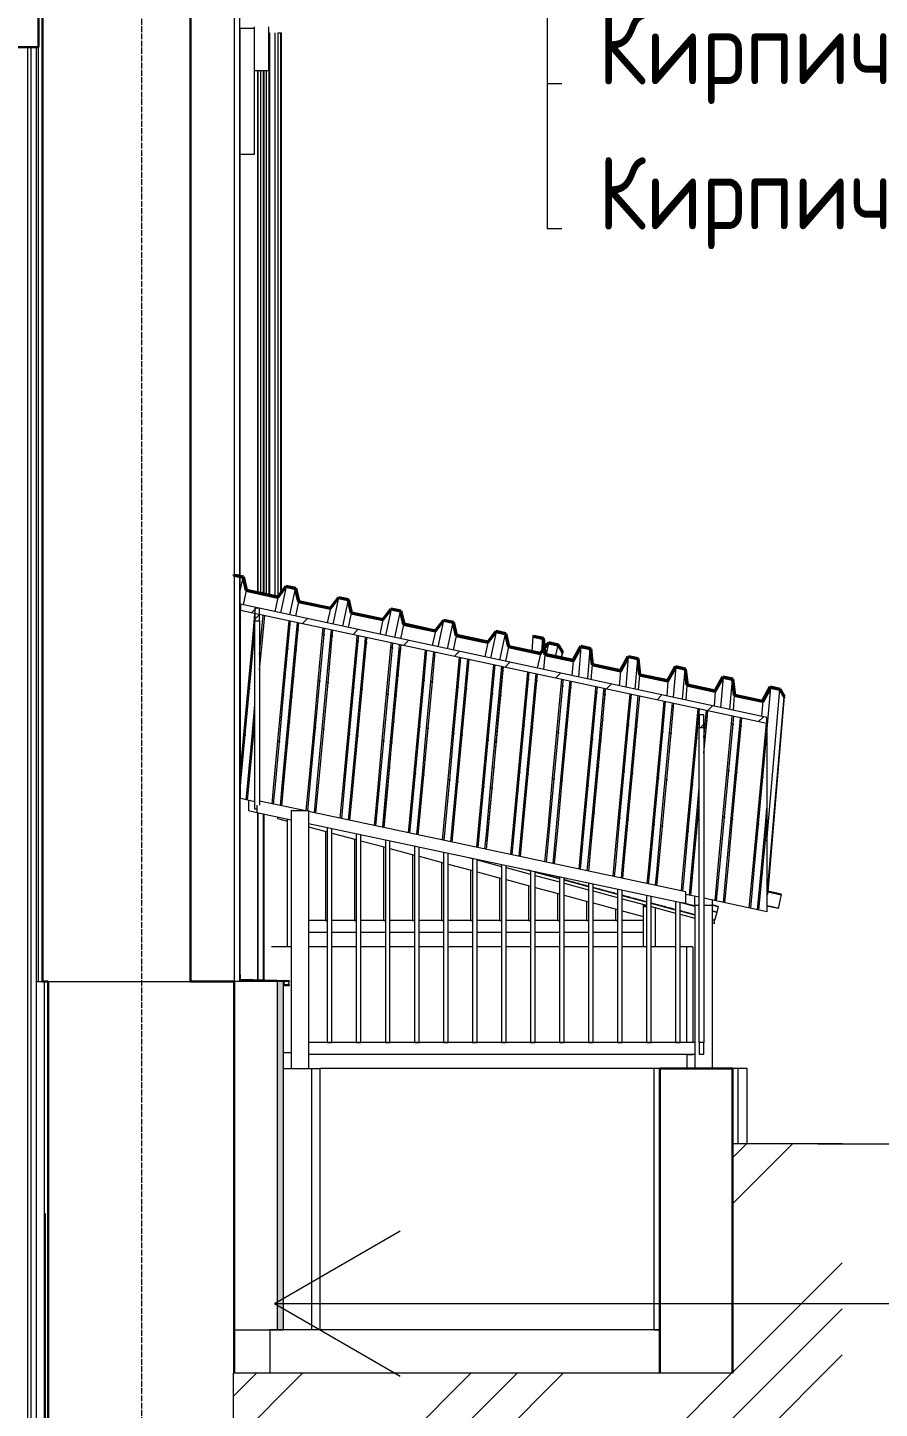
# Model space of a CAD drawing. Header units: millimetres. Extents: x -3929 to 624051, y 52832 to 514950.
# Drawn here: x 526383 to 529317, y 111275 to 116033 of the extents above; entities that cross this region are included whole.
import ezdxf

# ---------------------------------------------------------------- set-up
doc = ezdxf.new("R2010")
doc.units = ezdxf.units.MM
doc.linetypes.add('ADSK_Линия сетки', pattern=[25, 20, -2.5, 0, -2.5])
doc.linetypes.add('ADSK_Невидимые', pattern=[5, 3, -2])
for name, color, linetype, lineweight in [('Аннотация', 7, 'Continuous', 18), ('Каркас', 7, 'Continuous', 18), ('Крыша', 7, 'Continuous', 9), ('Лестницы', 7, 'Continuous', 9), ('Обобщенные модели', 7, 'Continuous', 18), ('Ограждение', 7, 'Continuous', 9), ('Оси', 253, 'Continuous', 9), ('Отметки', 7, 'Continuous', 9), ('Перекрытие', 7, 'Continuous', 18), ('Перекрытие штриховка', 7, 'Continuous', 18), ('Стены внутренние', 7, 'Continuous', 18), ('Стены наружные', 7, 'Continuous', 18), ('Стены несущие', 7, 'Continuous', 30), ('Стены отделка', 7, 'Continuous', 30), ('Стены штриховка', 7, 'Continuous', 9), ('Узлы', 7, 'Continuous', 18), ('ШТРИХОВКА', 252, 'Continuous', 15)]:
    doc.layers.add(name, color=color, linetype=linetype, lineweight=lineweight)
doc.layers.add('Линии', color=7, linetype='Continuous', lineweight=9, true_color=0x00a600)
doc.styles.add('GOST Common_2', font='GOST_Common.ttf', dxfattribs={"width": 0.9, "height": 250})
pattern_1 = [(45, (9086.9, 8300), (-106.066, 106.066), [])]

# ---------------------------------------------------------------- blocks, each defined once
blk = doc.blocks.new('Ограждение 3 - Ограждение 1-1794801-Разрез 2-2')
at = {"layer": 'Ограждение'}
h = blk.add_hatch(dxfattribs=at)
h.set_pattern_fill('FP_3', color=256, style=0, pattern_type=2)
h.set_pattern_definition(pattern_1)
h.paths.add_polyline_path([(43451.2, 1242.8), (43451.2, 1265.8), (43435.2, 1269.2), (43435.2, 1242.8), (43445.1, 1242.8)])
h.paths.add_polyline_path([(43451.2, 1285.8), (43451.2, 1286.6), (43447.4, 1286.6)])
h = blk.add_hatch(dxfattribs=at)
h.set_pattern_fill('FP_3', color=256, style=0, pattern_type=2)
h.set_pattern_definition(pattern_1)
h.paths.add_polyline_path([(44966, 874.9), (44982, 874.9), (44982, 918.6), (44966, 918.6), (44966, 886.4)])
at = {"layer": 'Ограждение', "true_color": 0x787878}
h = blk.add_hatch(dxfattribs=at)
h.set_pattern_fill('FP_13', color=8, style=0, pattern_type=2)
h.set_pattern_definition([(0, (44935.97, -300), (0, 500), []), (90, (44935.97, -300), (-500, 3e-14), [])])
h.paths.add_polyline_path([(44982, 263.4), (45010.4, 264.3), (45010.4, 280.8), (44982, 286.9), (44982, 270.3)])
h.paths.add_polyline_path([(44950.4, 263.4), (44966, 263.4), (44966, 290.3), (44950.4, 293.7), (44950.4, 278.8)])
at = {"layer": 'Ограждение', "lineweight": 18}
for p, q in [((43451.2, 1286.6), (43435.2, 1286.6)), ((43435.2, 1286.6), (43435.2, 1242.8)), ((43451.2, 1242.8), (43451.2, 1286.6)), ((43435.2, 1242.8), (43451.2, 1242.8)), ((44982, 918.6), (44966, 918.6)), ((44966, 918.6), (44966, 874.9)), ((44982, 874.9), (44982, 918.6)), ((44966, 874.9), (44982, 874.9)), ((44982, -210), (44966, -210)), ((44966, -210), (44966, -250)), ((44982, -250), (44982, -210)), ((44966, -250), (44982, -250))]:
    blk.add_line(p, q, dxfattribs=at)
at = {"layer": 'Ограждение'}
for p, q in [((43435.2, 594.3), (43435.2, 1242.8)), ((43451.2, 1242.8), (43451.2, 607.3)), ((44966, 871.4), (44966, 874.9)), ((44966, -210), (44966, 871.4)), ((44982, 874.9), (44982, 871.4)), ((44982, 871.4), (44982, -210)), ((43412.5, 624.3), (43412.5, 588.9)), ((43604.9, 588.9), (43451.2, 621.5)), ((43412.5, 588.9), (43441.7, 582.6)), ((43441.7, 594.3), (43435.2, 594.3)), ((43441.7, 607.3), (43441.7, 582.6)), ((43441.7, 582.6), (43559.6, 557.6)), ((43559.6, 588.9), (43619.6, 588.9)), ((43559.6, 588.9), (43559.6, -300)), ((43619.6, 588.9), (43619.6, -300)), ((44919.6, 309.4), (43619.6, 585.7)), ((43619.6, 544.8), (44919.6, 268.5)), ((43684.4, 531.1), (43684.4, -210)), ((43700.4, -210), (43700.4, 527.7)), ((43784.4, 509.8), (43784.4, -210)), ((43800.4, -210), (43800.4, 506.4)), ((43884.4, 488.5), (43884.4, -210)), ((43900.4, -210), (43900.4, 485.1)), ((43984.4, 467.3), (43984.4, -210)), ((44000.4, -210), (44000.4, 463.9)), ((44084.4, 446), (44084.4, -210)), ((44100.4, -210), (44100.4, 442.6)), ((44184.4, 424.8), (44184.4, -210)), ((44200.4, -210), (44200.4, 421.4)), ((44284.4, 403.5), (44284.4, -210)), ((44300.4, -210), (44300.4, 400.1)), ((44384.4, 382.3), (44384.4, -210)), ((44400.4, -210), (44400.4, 378.9)), ((44484.4, 361), (44484.4, -210)), ((44500.4, -210), (44500.4, 357.6)), ((44584.4, 339.8), (44584.4, -210)), ((44600.4, -210), (44600.4, 336.4)), ((44684.4, 318.5), (44684.4, -210)), ((44700.4, -210), (44700.4, 315.1)), ((44784.4, 297.2), (44784.4, -210)), ((44800.4, -210), (44800.4, 293.8)), ((44919.6, 268.5), (44919.6, 309.4)), ((44950.4, 263.4), (44950.4, 293.7)), ((44884.4, 276), (44884.4, -210)), ((44900.4, -210), (44900.4, 272.6)), ((44919.6, 268.5), (44950.4, 262)), ((44950.4, 263.4), (44966, 263.4)), ((44950.4, 263.4), (44950.4, -300)), ((44982, 263.4), (45010.4, 263.4)), ((45010.4, 280.8), (45010.4, 263.4)), ((45010.4, 263.4), (45010.4, -300)), ((44950.4, -210), (43619.6, -210)), ((43684.4, -210), (43700.4, -210)), ((43784.4, -210), (43800.4, -210)), ((43884.4, -210), (43900.4, -210)), ((43984.4, -210), (44000.4, -210)), ((44084.4, -210), (44100.4, -210)), ((44184.4, -210), (44200.4, -210)), ((44284.4, -210), (44300.4, -210)), ((44384.4, -210), (44400.4, -210)), ((44484.4, -210), (44500.4, -210)), ((44584.4, -210), (44600.4, -210)), ((44684.4, -210), (44700.4, -210)), ((44784.4, -210), (44800.4, -210)), ((44884.4, -210), (44900.4, -210)), ((43619.6, -250), (44950.4, -250))]:
    blk.add_line(p, q, dxfattribs=at)
blk = doc.blocks.new('Roof Cladding - 833x50mm-3052827-Разрез 2-2')
at = {"layer": 'Обобщенные модели', "linetype": 'ADSK_Невидимые'}
for p, q in [((44384.4, 381.8), (44376.2, 384)), ((44484.4, 355), (44400.3, 377.5)), ((44584.4, 328.2), (44500.2, 350.8)), ((44684.4, 301.4), (44600.4, 323.9)), ((44784.4, 274.6), (44700.4, 297.1)), ((44884.4, 247.8), (44800.4, 270.3)), ((44950.4, 230.2), (44900.4, 243.6)), ((45031, 257.2), (45010.4, 262.7)), ((45018.9, 211.8), (45010.4, 214.1))]:
    blk.add_line(p, q, dxfattribs=at)
at = {"layer": 'Обобщенные модели'}
for p, q in [((44950.4, 258.6), (44900.3, 272)), ((44950.4, 259.7), (44908.8, 270.8)), ((45031.4, 258.6), (45010.4, 264.3)), ((45026.2, 239.3), (45010.4, 243.6)), ((45026, 238.3), (45010.4, 242.5)), ((45026, 238.3), (45018.5, 210.4)), ((45026.2, 239.3), (45026, 238.3)), ((45031.4, 258.6), (45026.2, 239.3))]:
    blk.add_line(p, q, dxfattribs=at)
blk = doc.blocks.new('Ограждение 4 - Ограждение 1-1976622-Разрез 2-2')
at = {"layer": 'Ограждение'}
for p, q in [((43512.8, 567.5), (43512.8, 562)), ((43512.8, 562), (43547.8, 552.7)), ((43547.8, 120), (43547.8, 560.1)), ((43619.6, 533.4), (43684.4, 516.1)), ((43677.8, 517.8), (43677.8, 210)), ((43700.4, 511.8), (43784.4, 489.3)), ((43777.8, 491), (43777.8, 210)), ((43800.4, 485), (43884.4, 462.5)), ((43877.8, 464.2), (43877.8, 210)), ((43900.4, 458.2), (43984.4, 435.7)), ((43977.8, 437.4), (43977.8, 210)), ((44000.4, 431.4), (44084.4, 408.9)), ((44077.8, 410.7), (44077.8, 210)), ((44100.4, 404.6), (44184.4, 382.1)), ((44177.8, 383.9), (44177.8, 210)), ((44200.4, 377.8), (44284.4, 355.3)), ((44277.8, 357.1), (44277.8, 210)), ((44300.4, 351), (44384.4, 328.5)), ((44377.8, 330.3), (44377.8, 210)), ((44400.4, 324.2), (44484.4, 301.7)), ((44477.8, 303.5), (44477.8, 210)), ((44500.4, 297.4), (44584.4, 274.9)), ((44577.8, 276.7), (44577.8, 210)), ((44600.4, 270.6), (44684.4, 248.1)), ((44677.8, 249.9), (44677.8, 210)), ((44700.4, 243.8), (44774.1, 224.1)), ((44774.1, 258.6), (44774.1, 265.5)), ((44774.1, 263.5), (44781.5, 263.5)), ((44774.1, 258.6), (44784.4, 258.6)), ((44774.1, 120), (44774.1, 258.6)), ((44814.1, 254.8), (44814.1, 120)), ((44814.5, 254.7), (44814.5, 227.5)), ((43684.4, 210), (43619.6, 210)), ((43677.8, 210), (43684.4, 210)), ((43784.4, 210), (43700.4, 210)), ((43777.8, 210), (43784.4, 210)), ((43884.4, 210), (43800.4, 210)), ((43877.8, 210), (43884.4, 210)), ((43984.4, 210), (43900.4, 210)), ((43977.8, 210), (43984.4, 210)), ((44084.4, 210), (44000.4, 210)), ((44077.8, 210), (44084.4, 210)), ((44184.4, 210), (44100.4, 210)), ((44177.8, 210), (44184.4, 210)), ((44284.4, 210), (44200.4, 210)), ((44277.8, 210), (44284.4, 210)), ((44384.4, 210), (44300.4, 210)), ((44377.8, 210), (44384.4, 210)), ((44484.4, 210), (44400.4, 210)), ((44477.8, 210), (44484.4, 210)), ((44584.4, 210), (44500.4, 210)), ((44577.8, 210), (44584.4, 210)), ((44684.4, 210), (44600.4, 210)), ((44677.8, 210), (44684.4, 210)), ((44774.1, 210), (44700.4, 210)), ((44814.5, 210), (44814.5, 170)), ((43619.6, 170), (43684.4, 170)), ((43700.4, 170), (43784.4, 170)), ((43800.4, 170), (43884.4, 170)), ((43900.4, 170), (43984.4, 170)), ((44000.4, 170), (44084.4, 170)), ((44100.4, 170), (44184.4, 170)), ((44200.4, 170), (44284.4, 170)), ((44300.4, 170), (44384.4, 170)), ((44400.4, 170), (44484.4, 170)), ((44500.4, 170), (44584.4, 170)), ((44600.4, 170), (44684.4, 170)), ((44700.4, 170), (44774.1, 170))]:
    blk.add_line(p, q, dxfattribs=at)
blk = doc.blocks.new('Roof Cladding - 833x50mm-3052800-Разрез 2-2')
at = {"layer": 'Обобщенные модели'}
for p, q in [((43384, 667.4), (43385, 672)), ((45201.5, 310.8), (45199, 311.3)), ((45199, 309.8), (45248.2, 299.3)), ((45248.5, 300.8), (45201.6, 310.8)), ((45248.2, 299.3), (45238.2, 251.9)), ((45248.5, 300.8), (45248.2, 299.3)), ((45238.2, 251.9), (45199, 260.2))]:
    blk.add_line(p, q, dxfattribs=at)
at = {"layer": 'Обобщенные модели', "linetype": 'ADSK_Невидимые'}
for p, q in [((45199, 309.8), (45248.2, 299.3)), ((45199, 261.8), (45238.5, 253.4))]:
    blk.add_line(p, q, dxfattribs=at)
blk = doc.blocks.new('Roof Cladding - 1110x40mm-4570435-Разрез 2-2')
at = {"layer": 'Обобщенные модели', "lineweight": 9}
h = blk.add_hatch(dxfattribs=at)
h.set_pattern_fill('FP_3', color=256, style=0, pattern_type=2)
h.set_pattern_definition(pattern_1)
h.paths.add_polyline_path([(44418.5, 1129.5), (44446.9, 1166.4), (44479.6, 1159.4), (44494.2, 1134.4), (44495.5, 1135.3), (44479.6, 1161), (44446.3, 1168.2), (44417.9, 1131.3), (44310.4, 1154.4), (44298.4, 1200), (44265.4, 1207.1), (44237.1, 1170.2), (44129.5, 1193.3), (44117.6, 1238.9), (44084.6, 1245.9), (44056.2, 1209.1), (43948.7, 1232.2), (43936.7, 1277.7), (43903.7, 1284.8), (43875.3, 1248), (43767.8, 1271.1), (43755.8, 1316.6), (43722.8, 1323.7), (43694.5, 1286.9), (43586.9, 1310), (43575, 1355.5), (43542, 1362.6), (43513.6, 1325.7), (43406.1, 1348.9), (43394.1, 1394.4), (43384, 1395.4), (43384, 1394.9), (43394.1, 1392.7), (43404.8, 1347.5), (43514.1, 1324), (43542.5, 1360.8), (43575, 1353.6), (43585.7, 1308.6), (43695, 1285.1), (43723.4, 1321.9), (43755.8, 1315), (43766.6, 1269.7), (43875.9, 1246.2), (43904.3, 1283), (43936.7, 1276.1), (43947.4, 1230.8), (44056.7, 1207.3), (44085.1, 1244.2), (44117.6, 1237.2), (44128.3, 1191.9), (44237.6, 1168.4), (44266, 1205.3), (44298.4, 1198.3), (44309.2, 1153), (44391.7, 1135.3)])
at = {"layer": 'Обобщенные модели', "lineweight": 40}
for p, q in [((43361.1, 1401.5), (43360.8, 1399.9)), ((43360.8, 1399.9), (43394.1, 1392.7)), ((43395.3, 1394.1), (43361.1, 1401.5)), ((43394.1, 1392.7), (43404.8, 1347.5)), ((43406.1, 1348.9), (43395.3, 1394.1)), ((43404.8, 1347.5), (43514.1, 1324)), ((43513.6, 1325.7), (43406.1, 1348.9)), ((43542, 1362.6), (43513.6, 1325.7)), ((43514.1, 1324), (43542.5, 1360.8)), ((43576.2, 1355.2), (43542, 1362.6)), ((43542.5, 1360.8), (43575, 1353.8)), ((43575, 1353.8), (43585.7, 1308.6)), ((43586.9, 1310), (43576.2, 1355.2)), ((43585.7, 1308.6), (43695, 1285.1)), ((43694.5, 1286.9), (43586.9, 1310)), ((43722.8, 1323.7), (43694.5, 1286.9)), ((43695, 1285.1), (43723.4, 1321.9)), ((43757.1, 1316.4), (43722.8, 1323.7)), ((43723.4, 1321.9), (43755.8, 1315)), ((43755.8, 1315), (43766.6, 1269.7)), ((43767.8, 1271.1), (43757.1, 1316.4)), ((43766.6, 1269.7), (43875.9, 1246.2)), ((43875.3, 1248), (43767.8, 1271.1)), ((43903.7, 1284.8), (43875.3, 1248)), ((43875.9, 1246.2), (43904.3, 1283)), ((43937.9, 1277.5), (43903.7, 1284.8)), ((43904.3, 1283), (43936.7, 1276.1)), ((43936.7, 1276.1), (43947.4, 1230.8)), ((43948.7, 1232.2), (43937.9, 1277.5)), ((44084.6, 1245.9), (44056.2, 1209.1)), ((44056.7, 1207.3), (44085.1, 1244.2)), ((44118.8, 1238.6), (44084.6, 1245.9)), ((44085.1, 1244.2), (44117.6, 1237.2)), ((44129.5, 1193.3), (44118.8, 1238.6)), ((43947.4, 1230.8), (44056.7, 1207.3)), ((44056.2, 1209.1), (43948.7, 1232.2)), ((44117.6, 1237.2), (44128.3, 1191.9)), ((44128.3, 1191.9), (44237.6, 1168.4)), ((44237.1, 1170.2), (44129.5, 1193.3)), ((44265.4, 1207.1), (44237.1, 1170.2)), ((44237.6, 1168.4), (44266, 1205.3)), ((44299.7, 1199.7), (44265.4, 1207.1)), ((44266, 1205.3), (44298.4, 1198.3)), ((44298.4, 1198.3), (44309.2, 1153)), ((44310.4, 1154.4), (44299.7, 1199.7)), ((44309.2, 1153), (44418.5, 1129.5)), ((44417.9, 1131.3), (44310.4, 1154.4)), ((44446.3, 1168.2), (44417.9, 1131.3)), ((44418.5, 1129.5), (44446.9, 1166.4)), ((44480.5, 1160.8), (44446.3, 1168.2)), ((44446.9, 1166.4), (44479.6, 1159.4)), ((44479.6, 1159.4), (44494.2, 1134.4)), ((44495.5, 1135.3), (44480.5, 1160.8)), ((44494.2, 1134.4), (44495.5, 1135.3))]:
    blk.add_line(p, q, dxfattribs=at)
at = {"layer": 'Обобщенные модели'}
for p, q in [((43384, 1345.9), (43394.1, 1392.7)), ((43404.8, 1347.5), (43394.2, 1298)), ((43542.5, 1360.8), (43523.1, 1270.3)), ((43555.5, 1263.3), (43575, 1353.8)), ((43514.1, 1324), (43503.5, 1274.5)), ((43585.7, 1308.6), (43575.1, 1259.1)), ((43695, 1285.1), (43684.4, 1235.6)), ((43723.4, 1321.9), (43703.9, 1231.4)), ((43755.8, 1315), (43736.4, 1224.4)), ((43385, 1255.3), (43384, 1250.7)), ((43766.6, 1269.7), (43755.9, 1220.2)), ((43875.9, 1246.2), (43865.2, 1196.7)), ((43904.3, 1283), (43884.8, 1192.5)), ((43917.2, 1185.6), (43936.7, 1276.1)), ((44085.1, 1244.2), (44065.7, 1153.6)), ((43947.4, 1230.8), (43936.8, 1181.4)), ((44056.7, 1207.3), (44046.1, 1157.8)), ((44098.1, 1146.7), (44117.6, 1237.2)), ((44128.3, 1191.9), (44117.7, 1142.5)), ((44266, 1205.3), (44246.5, 1114.8)), ((44279, 1107.8), (44298.4, 1198.3)), ((44237.6, 1168.4), (44227, 1119)), ((44309.2, 1153), (44298.5, 1103.6)), ((44446.9, 1166.4), (44438.4, 1126.9)), ((44471.1, 1119.9), (44479.6, 1159.4)), ((44418.5, 1129.5), (44407.8, 1080.1)), ((44490.2, 1115.8), (44494.2, 1134.4)), ((44491.3, 1115.6), (44495.5, 1135.3)), ((43385, 723.3), (43384, 718.7))]:
    blk.add_line(p, q, dxfattribs=at)
blk = doc.blocks.new('Roof Cladding - 833x50mm-4569083-Разрез 2-2')
at = {"layer": 'Обобщенные модели', "lineweight": 9}
h = blk.add_hatch(dxfattribs=at)
h.set_pattern_fill('FP_3', color=256, style=0, pattern_type=2)
h.set_pattern_definition(pattern_1)
h.paths.add_polyline_path([(45184.4, 964.9), (45211.1, 1013.2), (45243.7, 1006.2), (45258.8, 981.2), (45260, 982.1), (45243.7, 1007.9), (45210.3, 1015.1), (45183.6, 966.7), (45088, 987.3), (45081.4, 1042.8), (45047.2, 1050.2), (45020.4, 1001.8), (44924.8, 1022.3), (44918.2, 1077.9), (44884, 1085.2), (44857.3, 1036.9), (44761.6, 1057.4), (44755, 1113), (44720.8, 1120.3), (44694.1, 1072), (44598.4, 1092.5), (44591.9, 1148), (44557.6, 1155.4), (44530.8, 1107), (44435.2, 1127.6), (44432.3, 1147.5), (44431.5, 1146.4), (44433.9, 1126.2), (44531.6, 1105.2), (44558.3, 1153.6), (44590.5, 1146.7), (44597.1, 1091.1), (44694.8, 1070.1), (44721.5, 1118.5), (44753.7, 1111.6), (44760.3, 1056), (44858, 1035), (44884.7, 1083.4), (44916.9, 1076.5), (44923.4, 1021), (45021.3, 1000.1), (45047.9, 1048.3), (45080.1, 1041.4), (45086.6, 985.9), (45177.9, 966.3)])
h.paths.add_polyline_path([(44431.2, 1148.6), (44432.6, 1150.3), (44428.7, 1183.1), (44394.4, 1190.5), (44394.4, 1188.8), (44427.3, 1181.7), (44430, 1159.4)])
at = {"layer": 'Обобщенные модели', "lineweight": 40}
for p, q in [((44394.4, 1190.5), (44394.1, 1188.9)), ((44428.7, 1183.1), (44394.4, 1190.5)), ((44394.1, 1188.9), (44427.3, 1181.7)), ((44427.3, 1181.7), (44433.9, 1126.2)), ((44435.2, 1127.6), (44428.7, 1183.1)), ((44557.6, 1155.4), (44530.9, 1107)), ((44531.6, 1105.2), (44558.3, 1153.6)), ((44591.9, 1148), (44557.6, 1155.4)), ((44558.3, 1153.6), (44590.5, 1146.7)), ((44590.5, 1146.7), (44597.1, 1091.1)), ((44598.4, 1092.5), (44591.9, 1148)), ((44433.9, 1126.2), (44531.6, 1105.2)), ((44530.9, 1107), (44435.2, 1127.6)), ((44720.8, 1120.3), (44694.1, 1072)), ((44694.8, 1070.1), (44721.5, 1118.5)), ((44755, 1113), (44720.8, 1120.3)), ((44721.5, 1118.5), (44753.7, 1111.6)), ((44753.7, 1111.6), (44760.3, 1056)), ((44761.6, 1057.4), (44755, 1113)), ((44597.1, 1091.1), (44694.8, 1070.1)), ((44694.1, 1072), (44598.4, 1092.5)), ((44760.3, 1056), (44858, 1035)), ((44857.3, 1036.9), (44761.6, 1057.4)), ((44884, 1085.2), (44857.3, 1036.9)), ((44858, 1035), (44884.7, 1083.4)), ((44918.2, 1077.9), (44884, 1085.2)), ((44884.7, 1083.4), (44916.9, 1076.5)), ((44916.9, 1076.5), (44923.4, 1021)), ((44924.8, 1022.3), (44918.2, 1077.9)), ((45047.2, 1050.2), (45020.4, 1001.8)), ((45021.2, 1000), (45047.9, 1048.3)), ((45081.4, 1042.8), (45047.2, 1050.2)), ((45047.9, 1048.3), (45080.1, 1041.4)), ((44923.4, 1021), (45021.2, 1000)), ((45020.4, 1001.8), (44924.8, 1022.3)), ((45080.1, 1041.4), (45086.6, 985.9)), ((45088, 987.3), (45081.4, 1042.8)), ((45210.3, 1015.1), (45183.6, 966.7)), ((45184.4, 964.9), (45211.1, 1013.2)), ((45244.6, 1007.7), (45210.3, 1015.1)), ((45211.1, 1013.2), (45243.7, 1006.2)), ((45243.7, 1006.2), (45258.8, 981.2)), ((45260, 982.1), (45244.6, 1007.7)), ((45086.6, 985.9), (45184.4, 964.9)), ((45183.6, 966.7), (45088, 987.3)), ((45258.8, 981.2), (45260, 982.1))]:
    blk.add_line(p, q, dxfattribs=at)
at = {"layer": 'Обобщенные модели'}
for p, q in [((44389.7, 1137.4), (44394.1, 1188.9)), ((44423.6, 1138.7), (44427.3, 1181.7)), ((44558.3, 1153.6), (44549.4, 1049.6)), ((44581.6, 1042.7), (44590.5, 1146.7)), ((44433.9, 1126.2), (44429.6, 1075.4)), ((44531.6, 1105.2), (44527.3, 1054.4)), ((44721.5, 1118.5), (44712.6, 1014.6)), ((44744.8, 1007.6), (44753.7, 1111.6)), ((44597.1, 1091.1), (44592.7, 1040.3)), ((44694.8, 1070.1), (44690.5, 1019.3)), ((44760.3, 1056), (44755.9, 1005.2)), ((44884.7, 1083.4), (44875.8, 979.5)), ((44908, 972.6), (44916.9, 1076.5)), ((45047.9, 1048.3), (45039, 944.4)), ((44858, 1035), (44853.6, 984.2)), ((44923.4, 1021), (44919.1, 970.2)), ((45021.2, 1000), (45016.8, 949.2)), ((45071.2, 937.5), (45080.1, 1041.4)), ((45211.1, 1013.2), (45199, 872.2)), ((45199, 483.3), (45243.7, 1006.2)), ((45086.6, 985.9), (45082.3, 935.1)), ((45184.4, 964.9), (45180, 914.1)), ((45201.5, 310.9), (45258.8, 981.2)), ((45202.7, 310.6), (45260, 982.1)), ((45200.6, 299.8), (45199, 302)), ((45200.6, 299.8), (45201.4, 309.3)), ((45201.8, 300.6), (45200.6, 299.8)), ((45201.8, 300.6), (45202.6, 309.1))]:
    blk.add_line(p, q, dxfattribs=at)
blk = doc.blocks.new('Ограждение - Ограждение-4673591-Разрез 2-2')
at = {"layer": 'Ограждение', "lineweight": 18}
for p, q in [((43385, 23.1), (43384, 23.1)), ((43384, 23.1), (43384, 6)), ((43384, 6), (43553.4, 1.6)), ((43385, 6.9), (43385, 23.1)), ((43554.7, 2.5), (43385, 6.9)), ((43553.4, 1.6), (43549.2, -10.6)), ((43550.4, -9.9), (43554.7, 2.5)), ((43549.2, -10.6), (43553.4, -12)), ((43554.7, -11.4), (43550.4, -9.9)), ((43551.2, -12.4), (43550.9, -13.3)), ((43550.9, -13.3), (43553.7, -14.3)), ((43553.1, -13), (43551.2, -12.4)), ((43553.4, -12), (43553.1, -13)), ((43553.7, -14.3), (43554.7, -11.4))]:
    blk.add_line(p, q, dxfattribs=at)
at = {"layer": 'Ограждение'}
for p, q in [((43384, 5.6), (43537.4, 1.6)), ((43384, 1.6), (43537.4, 1.6)), ((43537.4, 1.6), (43533.2, -10.6)), ((43537.4, 1.6), (43553.4, 1.6)), ((43533, -12), (43537.5, -12)), ((43533, -12.4), (43535.2, -12.4)), ((43533, -13.3), (43534.9, -13.3)), ((43537.8, -14.3), (43533, -14.3)), ((43533.2, -10.6), (43549.2, -10.6)), ((43533.2, -10.6), (43537.5, -12)), ((43535.2, -12.4), (43534.9, -13.3)), ((43534.9, -13.3), (43550.9, -13.3)), ((43534.9, -13.3), (43537.8, -14.3)), ((43535.2, -12.4), (43551.2, -12.4)), ((43537.5, -12), (43553.4, -12)), ((43553.7, -14.3), (43537.8, -14.3)), ((43551, -13), (43553.1, -13)), ((43551.6, -11.4), (43554.7, -11.4))]:
    blk.add_line(p, q, dxfattribs=at)
blk = doc.blocks.new('ADSK_Обозначение_ФлажокПирогаКонструкции - Разрез Фасад-2562661-Разрез 2-2')
at = {"layer": 'Аннотация', "lineweight": 20}
for p, q in [((44441.7, 3594.6), (44441.7, 3094.6)), ((44441.7, 3094.6), (44441.7, 2594.6)), ((44441.7, 3094.6), (52941.7, 3094.6)), ((44441.7, 2594.6), (52941.7, 2594.6))]:
    blk.add_line(p, q, dxfattribs=at)
blk = doc.blocks.new('ADSK_Обозначение_ФлажокПирогаКонструкции - Разрез Цоколь-2670560-Разрез 2-2')
at = {"layer": 'Аннотация', "lineweight": 20}
for q in [(43935.1, -859.8), (43935.1, -1359.8), (46002.1, -1109.8)]:
    blk.add_line((43502.1, -1109.8), q, dxfattribs=at)

msp = doc.modelspace()

# ---------------------------------------------------------------- hatches: boundary and pattern name
at = {"layer": 'Перекрытие штриховка', "lineweight": 9}
h = msp.add_hatch(dxfattribs=at)
h.set_pattern_fill('FP_19', color=256, style=0, pattern_type=2)
h.set_pattern_definition([(84.706, (526314.68, 115166.58), (-359.642, -2.81), [160.825, 0, 0, 0]), (84.706, (526230.35, 115183.03), (-359.642, -2.81), [160.825, 0, 0, 0]), (84.706, (526225.45, 115184), (-359.642, -2.81), [160.825, 0, 0, 0]), (84.706, (526348.02, 115160.08), (-359.642, -2.81), [160.825, 0, 0, 0]), (84.706, (526343.1, 115161.04), (-359.642, -2.81), [160.825, 0, 0, 0]), (84.706, (526319.6, 115165.63), (-359.642, -2.81), [160.825, 0, 0, 0]), (84.706, (526201.9, 115188.57), (-359.642, -2.81), [160.825, 0, 0, 0]), (84.706, (526084.25, 115211.52), (-359.642, -2.81), [160.825, 0, 0, 0]), (84.706, (526079.35, 115212.48), (-359.642, -2.81), [160.825, 0, 0, 0]), (84.706, (525995, 115228.93), (-359.642, -2.81), [160.825, 0, 0, 0]), (84.706, (526197, 115189.53), (-359.642, -2.81), [160.825, 0, 0, 0]), (84.706, (526112.7, 115205.98), (-359.642, -2.81), [160.825, 0, 0, 0]), (84.706, (526107.78, 115206.93), (-359.642, -2.81), [160.825, 0, 0, 0])])
h.paths.add_polyline_path([(528930.14, 112986.156), (528930.14, 113635.916), (527182.282, 114011.69), (527182.282, 113367.458), (527336.006, 113334.783), (527350.675, 113334.783), (527350.675, 113331.665), (528650.675, 113055.341), (528650.675, 113046.239), (528697.083, 113036.261), (528697.083, 113664.531), (528713.083, 113664.531), (528713.083, 113032.821), (528909.055, 112990.689)])
h.paths.add_polyline_path([(527166.282, 113365.37), (527166.282, 114015.13), (527116.112, 114025.916), (527116.112, 113376.156), (527156.389, 113367.497)])
at = {"layer": 'Стены наружные', "true_color": 0x6b6b6b}
msp.add_hatch(color=251, dxfattribs=at).paths.add_polyline_path([(527255.631, 111545.933), (527264.136, 111545.933), (527264.136, 112745.933), (527244.136, 112745.933), (527244.136, 111545.933)])
at = {"layer": 'Узлы', "lineweight": 5}
h = msp.add_hatch(dxfattribs=at)
h.set_pattern_fill('FP_22', color=256, style=0, pattern_type=2)
h.set_pattern_definition([(45, (492818, 121045.93), (-449.013, 449.013), []), (45, (492976.76, 121045.93), (0, 898.026), []), (45, (492659.26, 121045.93), (0, 898.026), [])])
h.paths.add_polyline_path([(527266.021, 109033.383), (527476.991, 109033.383), (527476.991, 110738.798), (529189.533, 110738.798), (529189.533, 112185.933), (528811.986, 112185.933), (528811.055, 111395.933), (527091.534, 111395.933), (527091.534, 109445.933), (527266.021, 109445.933), (527266.021, 109129.339)])
h.paths.add_polyline_path([(526263.577, 109033.383), (526519.948, 109033.383), (526519.948, 109445.933), (526569.948, 109445.933), (526569.948, 109645.933), (501624.237, 109645.933), (501624.237, 109445.933), (501676.021, 109445.933), (501676.021, 109067.891), (501824.237, 109067.891), (501824.237, 109195.933), (526136.352, 109195.933), (526136.352, 109033.383)])
h.paths.add_polyline_path([(483742.211, 109445.933), (500791.42, 109445.933), (500959.037, 109619.138), (501014.037, 109445.933), (501105.563, 109445.933), (501104.424, 112453.93), (486192.457, 112453.93), (486192.457, 112545.933), (480649.257, 112545.933), (479504.862, 111935.933), (479144.603, 111935.933), (479144.603, 111909.517), (478566.301, 111909.517), (478566.301, 111373.253), (482866.301, 111373.253), (483034.92, 109445.933), (483054.095, 109445.933)])
h.paths.add_polyline_path([(499387.935, 112394.207), (499387.939, 112394.207), (499388.911, 112386.853)])
at = {"layer": 'ШТРИХОВКА'}
h = msp.add_hatch(dxfattribs=at)
h.set_pattern_fill('FP_3', color=252, style=0, pattern_type=2)
h.set_pattern_definition([(45, (492818.01, 121045.93), (-106.066, 106.066), [])])
h.paths.add_polyline_path([(528930.14, 113635.916), (528930.14, 113655.916), (527116.112, 114045.916), (527116.112, 114025.916), (528909.055, 113640.449)])

# ---------------------------------------------------------------- linework, layer by layer
at = {"layer": 'Каркас', "lineweight": 30}
for p, q in [((526420.83, 115965.933), (526420.83, 116085.933)), ((523800.83, 115965.933), (526420.83, 115965.933))]:
    msp.add_line(p, q, dxfattribs=at)
at = {"layer": 'Крыша'}
for p, q in [((527892.354, 113175.627), (527915.475, 113169.432)), ((527931.42, 113165.159), (528015.475, 113142.637)), ((528031.274, 113138.404), (528115.475, 113115.842)), ((528115.475, 113126.195), (528079.251, 113135.901)), ((528215.475, 113099.4), (528132.251, 113121.7)), ((528131.475, 113111.555), (528215.475, 113089.047)), ((528315.475, 113072.605), (528231.475, 113095.113)), ((528231.475, 113084.76), (528315.475, 113062.252)), ((528415.475, 113045.81), (528331.475, 113068.318)), ((528331.475, 113057.965), (528415.475, 113035.457)), ((528515.475, 113019.015), (528431.475, 113041.523)), ((528431.475, 113031.17), (528515.475, 113008.663)), ((528615.475, 112992.22), (528531.475, 113014.728)), ((528531.475, 113004.375), (528615.475, 112981.868)), ((528681.476, 112974.535), (528631.475, 112987.933)), ((528631.475, 112977.58), (528681.476, 112964.183)), ((528749.586, 112956.285), (528741.476, 112958.458)), ((528741.476, 112948.106), (528749.586, 112945.933)), ((528749.586, 112945.933), (528749.586, 112956.285))]:
    msp.add_line(p, q, dxfattribs=at)
at = {"layer": 'Лестницы', "lineweight": 18}
for p, q in [((528561.052, 111545.933), (527217.861, 111545.933)), ((527217.861, 111545.933), (527217.861, 111395.933)), ((528561.052, 111395.933), (528561.052, 111545.933))]:
    msp.add_line(p, q, dxfattribs=at)
at = {"layer": 'Линии', "color": 7}
for p, q in [((529189.533, 112185.933), (528811.986, 112185.933)), ((528811.986, 112185.933), (528811.986, 111395.933)), ((528811.986, 111395.933), (527091.534, 111395.933)), ((527091.534, 111395.933), (527091.534, 109445.933))]:
    msp.add_line(p, q, dxfattribs=at)
at = {"layer": 'Оси', "linetype": 'ADSK_Линия сетки'}
msp.add_line((526776.112, 107157.883), (526776.112, 116487.372), dxfattribs=at)
at = {"layer": 'Отметки', "lineweight": 5}
msp.add_line((529105.874, 112185.933), (529745.442, 112185.933), dxfattribs=at)
at = {"layer": 'Перекрытие', "lineweight": 9}
for p, q in [((528930.14, 113655.916), (527116.112, 114045.916)), ((527116.112, 114045.916), (527116.112, 114025.916)), ((527116.112, 114025.916), (528930.14, 113635.916)), ((528930.14, 113635.916), (528930.14, 113655.916))]:
    msp.add_line(p, q, dxfattribs=at)
at = {"layer": 'Перекрытие'}
for p, q in [((527116.112, 113376.156), (527116.112, 114025.916)), ((528930.14, 113635.916), (528930.14, 112986.156)), ((527166.282, 113365.37), (527116.112, 113376.156)), ((528697.083, 113036.261), (528650.675, 113046.239)), ((528930.14, 112986.156), (528713.083, 113032.821))]:
    msp.add_line(p, q, dxfattribs=at)
at = {"layer": 'Стены внутренние'}
for p, q in [((526419.991, 115965.933), (526419.991, 112745.933)), ((526414.134, 112745.933), (526434.134, 112745.933)), ((526439.948, 112745.933), (526439.948, 109845.933)), ((528654.586, 112493.288), (528654.586, 112445.933)), ((527264.136, 112445.933), (527389.918, 112445.933)), ((527361.534, 112445.933), (527361.534, 111545.933)), ((526440.921, 109845.933), (526440.921, 111945.933)), ((526440.921, 111945.933), (526443.786, 111945.933)), ((526443.786, 111945.933), (526443.786, 109845.933))]:
    msp.add_line(p, q, dxfattribs=at)
at = {"layer": 'Стены наружные'}
for p, q in [((527148.538, 116030.933), (527114.136, 116030.933)), ((527148.538, 116030.54), (527148.538, 116030.933)), ((527214.136, 116015.933), (527216.441, 116015.933)), ((527215.441, 114077.97), (527215.441, 116015.933)), ((527216.441, 116015.933), (527216.441, 114077.755)), ((527235.39, 114073.681), (527235.39, 116015.933)), ((527246.784, 114074.197), (527246.784, 116015.933)), ((527246.784, 116015.933), (527256.388, 116015.933)), ((527255.388, 114085.55), (527255.388, 116015.933)), ((527256.388, 116015.933), (527256.388, 114086.848)), ((527176.257, 114086.395), (527176.257, 115885.933)), ((527176.39, 115885.933), (527176.39, 114086.366)), ((527186.534, 114084.185), (527186.534, 115885.933)), ((527195.905, 114082.17), (527195.905, 115885.933)), ((527196.905, 115885.933), (527196.905, 114081.955)), ((527206.535, 114079.885), (527206.535, 115885.933)), ((527206.613, 114079.868), (527206.613, 115885.933)), ((527176.257, 112751.266), (527176.257, 113327.838)), ((527176.39, 113327.81), (527176.39, 112751.263)), ((527195.905, 112750.766), (527195.905, 113323.662)), ((527196.905, 113323.449), (527196.905, 112750.74)), ((527290.675, 112865.933), (527223.424, 112865.933)), ((527415.475, 112865.933), (527350.675, 112865.933)), ((527515.475, 112865.933), (527431.475, 112865.933)), ((527615.475, 112865.933), (527531.475, 112865.933)), ((527715.475, 112865.933), (527631.475, 112865.933)), ((527815.475, 112865.933), (527731.475, 112865.933)), ((527915.475, 112865.933), (527831.475, 112865.933)), ((528015.475, 112865.933), (527931.475, 112865.933)), ((528115.475, 112865.933), (528031.475, 112865.933)), ((528215.475, 112865.933), (528131.475, 112865.933)), ((528315.475, 112865.933), (528231.475, 112865.933)), ((528415.475, 112865.933), (528331.475, 112865.933)), ((528515.475, 112865.933), (528431.475, 112865.933)), ((528615.475, 112865.933), (528531.475, 112865.933)), ((528674.586, 112865.933), (528631.475, 112865.933)), ((528654.586, 112535.933), (528654.586, 112865.933)), ((528674.586, 112865.933), (528674.586, 112535.933)), ((527264.136, 112501.237), (527290.675, 112501.237)), ((528654.586, 112493.288), (528654.586, 112495.933)), ((528674.586, 112495.933), (528674.586, 112493.288)), ((528674.586, 112493.288), (528654.586, 112493.288)), ((528541.052, 112445.933), (527389.918, 112445.933)), ((527389.918, 112445.933), (527389.918, 111545.933)), ((528861.986, 112445.933), (528831.042, 112445.933)), ((528861.986, 112185.933), (528861.986, 112445.933))]:
    msp.add_line(p, q, dxfattribs=at)
at = {"layer": 'Стены несущие'}
for p, q in [((526944.136, 118738.802), (526944.136, 112745.933)), ((526434.134, 118539.563), (526434.134, 112745.933)), ((526434.134, 112745.933), (526454.135, 112745.933)), ((526454.135, 112745.933), (526454.135, 109645.933)), ((527094.136, 112745.933), (526944.136, 112745.933)), ((527094.136, 111395.933), (527094.136, 112745.933)), ((527094.136, 112745.933), (527094.136, 111545.933)), ((528561.052, 112445.933), (528561.052, 111395.933)), ((528811.055, 112445.933), (528561.052, 112445.933)), ((528811.055, 111395.933), (528811.055, 112445.933))]:
    msp.add_line(p, q, dxfattribs=at)
at = {"layer": 'Стены отделка', "lineweight": 9}
for p, q in [((527114.136, 112745.933), (527114.136, 118672.528)), ((527114.136, 116030.54), (527114.136, 115595.933)), ((527164.136, 116030.54), (527114.136, 116030.54)), ((527164.136, 116035.933), (527164.136, 115595.933)), ((527214.136, 115885.933), (527214.136, 116035.933)), ((526414.134, 115965.933), (526382.134, 115965.933)), ((526414.134, 109835.933), (526414.134, 115965.933)), ((527164.136, 115885.933), (527214.136, 115885.933)), ((527114.136, 115595.933), (527114.136, 112745.933)), ((527164.136, 115595.933), (527114.136, 115595.933)), ((527115.136, 112745.933), (527115.136, 115595.933)), ((527264.136, 112745.933), (527094.136, 112745.933)), ((527264.136, 111545.933), (527264.136, 112745.933)), ((528541.052, 112445.933), (528541.052, 111545.933)), ((528561.052, 112445.933), (528541.052, 112445.933)), ((528561.052, 111545.933), (528561.052, 112445.933)), ((528831.042, 112445.933), (528811.055, 112445.933)), ((528831.042, 112185.933), (528831.042, 112445.933)), ((527094.136, 111545.933), (527264.136, 111545.933)), ((528541.052, 111545.933), (528561.052, 111545.933))]:
    msp.add_line(p, q, dxfattribs=at)
at = {"layer": 'Стены штриховка'}
for p, q in [((527094.136, 118672.479), (527094.136, 112745.933)), ((526384.134, 109845.933), (526384.134, 115965.933)), ((526394.134, 115965.933), (526394.134, 109845.933)), ((526454.135, 112745.933), (526944.136, 112745.933)), ((527244.136, 111545.933), (527244.136, 112745.933))]:
    msp.add_line(p, q, dxfattribs=at)

# ---------------------------------------------------------------- block references
at = {"layer": 'Аннотация'}
for name in ['ADSK_Обозначение_ФлажокПирогаКонструкции - Разрез Фасад-2562661-Разрез 2-2', 'ADSK_Обозначение_ФлажокПирогаКонструкции - Разрез Цоколь-2670560-Разрез 2-2']:
    msp.add_blockref(name, (483731.112, 112745.933), dxfattribs=at)
at = {"layer": 'Обобщенные модели'}
for name in ['Roof Cladding - 1110x40mm-4570435-Разрез 2-2', 'Roof Cladding - 833x50mm-4569083-Разрез 2-2', 'Roof Cladding - 833x50mm-3052800-Разрез 2-2', 'Roof Cladding - 833x50mm-3052827-Разрез 2-2']:
    msp.add_blockref(name, (483731.112, 112745.933), dxfattribs=at)
at = {"layer": 'Ограждение'}
for name in ['Ограждение 3 - Ограждение 1-1794801-Разрез 2-2', 'Ограждение 4 - Ограждение 1-1976622-Разрез 2-2', 'Ограждение - Ограждение-4673591-Разрез 2-2']:
    msp.add_blockref(name, (483731.112, 112745.933), dxfattribs=at)

# ---------------------------------------------------------------- next in the draw order: texts
at = {"layer": 'Аннотация', "lineweight": 9, "insert": (528348.563, 115770.163), "char_height": 250, "width": 6054.3, "attachment_point": 7, "line_spacing_factor": 1.022766, "style": 'GOST Common_2', "bg_fill": 2}
msp.add_mtext('\\pxt4.572,9.144,13.716,18.288,22.86,27.432,32.004,36.576,41.148,45.72,50.292,54.864,59.436,64.008,68.58,73.152,77.724,82.296,86.868,91.44,96.012,100.584,105.156,109.728,114.3,118.872,123.444,128.016,132.588,137.16,141.732,146.304;{Кирпичная кладка из силикатного кирпича}', dxfattribs=at)

# ---------------------------------------------------------------- next in the draw order: texts
at = {"layer": 'Аннотация', "lineweight": 9, "insert": (528348.563, 115270.163), "char_height": 250, "width": 6352.2, "attachment_point": 7, "line_spacing_factor": 1.022766, "style": 'GOST Common_2', "bg_fill": 2}
msp.add_mtext('\\pxt4.572,9.144,13.716,18.288,22.86,27.432,32.004,36.576,41.148,45.72,50.292,54.864,59.436,64.008,68.58,73.152,77.724,82.296,86.868,91.44,96.012,100.584,105.156,109.728,114.3,118.872,123.444,128.016,132.588,137.16,141.732,146.304;{Кирпичная кладка из керамического кирпича}', dxfattribs=at)

doc.saveas('drawing.dxf')
